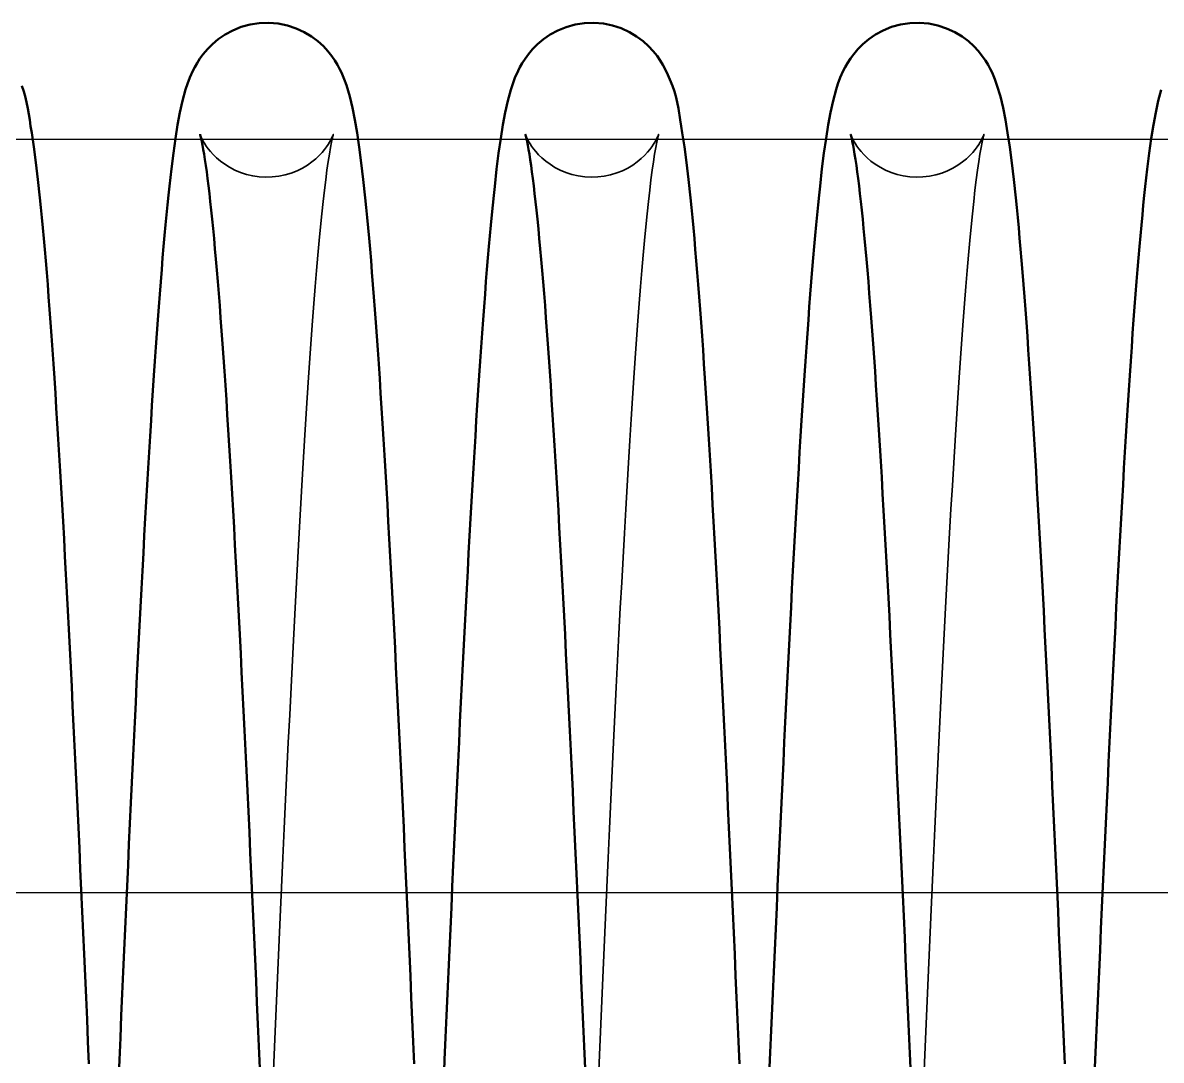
# Model space of a CAD drawing. Header units: millimetres. Extents: x 1448 to 104164, y -19509 to -89.
# Drawn here: x 81476.4 to 81536.9, y -3001.5 to -2946.5 of the extents above; entities that cross this region are included whole.
import ezdxf

# ---------------------------------------------------------------- set-up
doc = ezdxf.new("R2010")
doc.units = ezdxf.units.MM
doc.header["$LTSCALE"] = 60
doc.header["$MEASUREMENT"] = 0
doc.layers.get('0').update_dxf_attribs({"linetype": 'CONTINUOUS'})
doc.layers.add('가려진 것(ISO)', color=7, linetype='CONTINUOUS', lineweight=35)
doc.layers.add('가시적인 것(ISO)', color=7, linetype='CONTINUOUS', lineweight=50)

# ---------------------------------------------------------------- blocks, each defined once
blk = doc.blocks.new('토션스프링1')
at = {"layer": '가려진 것(ISO)', "flags": 128}
for points in [[(21463020.962, -50955408.884), (21463020.968, -50955408.9), (21463020.987, -50955408.952), (21463021.027, -50955409.045), (21463021.098, -50955409.189), (21463021.149, -50955409.282), (21463021.214, -50955409.391), (21463021.295, -50955409.514), (21463021.396, -50955409.652), (21463021.518, -50955409.803), (21463021.666, -50955409.966), (21463021.839, -50955410.136), (21463022.041, -50955410.308), (21463022.271, -50955410.477), (21463022.528, -50955410.638), (21463022.809, -50955410.785), (21463023.109, -50955410.912), (21463023.428, -50955411.016), (21463023.762, -50955411.094), (21463024.105, -50955411.144), (21463024.452, -50955411.164), (21463024.8, -50955411.153), (21463025.145, -50955411.111), (21463025.482, -50955411.041), (21463025.806, -50955410.945), (21463026.112, -50955410.824), (21463026.399, -50955410.682), (21463026.663, -50955410.525), (21463026.901, -50955410.357), (21463027.111, -50955410.186), (21463027.292, -50955410.015), (21463027.447, -50955409.85), (21463027.577, -50955409.693), (21463027.684, -50955409.551), (21463027.77, -50955409.424), (21463027.839, -50955409.312), (21463027.894, -50955409.214), (21463027.97, -50955409.063), (21463028.015, -50955408.962), (21463028.036, -50955408.905), (21463028.043, -50955408.885), (21463028.04, -50955408.895), (21463028.03, -50955408.931), (21463028.014, -50955408.992), (21463027.994, -50955409.075), (21463027.945, -50955409.298), (21463027.891, -50955409.585), (21463027.831, -50955409.934), (21463027.768, -50955410.339), (21463027.702, -50955410.797), (21463027.635, -50955411.304), (21463027.567, -50955411.858), (21463027.499, -50955412.458), (21463027.43, -50955413.103), (21463027.36, -50955413.793), (21463027.29, -50955414.525), (21463027.22, -50955415.3), (21463027.149, -50955416.115), (21463027.078, -50955416.97), (21463027.007, -50955417.864), (21463026.936, -50955418.794), (21463026.865, -50955419.76), (21463026.794, -50955420.765), (21463026.723, -50955421.807), (21463026.652, -50955422.886), (21463026.58, -50955424), (21463026.509, -50955425.148), (21463026.437, -50955426.329), (21463026.366, -50955427.541), (21463026.294, -50955428.783), (21463026.222, -50955430.054), (21463026.151, -50955431.352), (21463026.079, -50955432.676), (21463026.008, -50955434.027), (21463025.937, -50955435.405), (21463025.865, -50955436.812), (21463025.793, -50955438.244), (21463025.722, -50955439.701), (21463025.65, -50955441.181), (21463025.578, -50955442.682), (21463025.506, -50955444.203), (21463025.435, -50955445.743), (21463025.363, -50955447.299), (21463025.291, -50955448.871), (21463025.22, -50955450.456), (21463025.148, -50955452.054), (21463025.077, -50955453.666), (21463025.005, -50955455.294), (21463024.934, -50955456.936), (21463024.862, -50955458.59)], [(21463038.238, -50955408.884), (21463038.243, -50955408.9), (21463038.263, -50955408.952), (21463038.303, -50955409.046), (21463038.373, -50955409.194), (21463038.424, -50955409.288), (21463038.49, -50955409.397), (21463038.573, -50955409.52), (21463038.675, -50955409.657), (21463038.798, -50955409.808), (21463038.946, -50955409.971), (21463039.121, -50955410.141), (21463039.323, -50955410.313), (21463039.554, -50955410.482), (21463039.811, -50955410.642), (21463040.093, -50955410.789), (21463040.394, -50955410.916), (21463040.713, -50955411.019), (21463041.047, -50955411.096), (21463041.39, -50955411.145), (21463041.738, -50955411.164), (21463042.085, -50955411.152), (21463042.43, -50955411.11), (21463042.766, -50955411.039), (21463043.09, -50955410.942), (21463043.396, -50955410.821), (21463043.682, -50955410.678), (21463043.945, -50955410.52), (21463044.182, -50955410.353), (21463044.392, -50955410.181), (21463044.573, -50955410.01), (21463044.727, -50955409.845), (21463044.856, -50955409.69), (21463044.962, -50955409.547), (21463045.048, -50955409.42), (21463045.117, -50955409.309), (21463045.171, -50955409.212), (21463045.246, -50955409.061), (21463045.29, -50955408.961), (21463045.312, -50955408.905), (21463045.319, -50955408.885), (21463045.316, -50955408.895), (21463045.306, -50955408.932), (21463045.29, -50955408.993), (21463045.27, -50955409.076), (21463045.221, -50955409.3), (21463045.166, -50955409.588), (21463045.106, -50955409.936), (21463045.043, -50955410.341), (21463044.978, -50955410.799), (21463044.911, -50955411.307), (21463044.842, -50955411.862), (21463044.774, -50955412.461), (21463044.705, -50955413.106), (21463044.636, -50955413.796), (21463044.566, -50955414.528), (21463044.495, -50955415.303), (21463044.425, -50955416.119), (21463044.354, -50955416.975), (21463044.283, -50955417.869), (21463044.212, -50955418.8), (21463044.141, -50955419.768), (21463044.07, -50955420.771), (21463043.999, -50955421.812), (21463043.927, -50955422.889), (21463043.856, -50955424.003), (21463043.784, -50955425.15), (21463043.713, -50955426.331), (21463043.641, -50955427.544), (21463043.57, -50955428.786), (21463043.498, -50955430.058), (21463043.426, -50955431.358), (21463043.355, -50955432.685), (21463043.283, -50955434.036), (21463043.212, -50955435.413), (21463043.141, -50955436.816), (21463043.069, -50955438.247), (21463042.997, -50955439.702), (21463042.926, -50955441.182), (21463042.854, -50955442.683), (21463042.782, -50955444.204), (21463042.71, -50955445.745), (21463042.638, -50955447.302), (21463042.567, -50955448.876), (21463042.495, -50955450.463), (21463042.424, -50955452.064), (21463042.352, -50955453.675), (21463042.281, -50955455.3), (21463042.209, -50955456.939), (21463042.137, -50955458.591)], [(21463055.514, -50955408.884), (21463055.519, -50955408.9), (21463055.539, -50955408.952), (21463055.579, -50955409.045), (21463055.65, -50955409.189), (21463055.701, -50955409.282), (21463055.766, -50955409.391), (21463055.847, -50955409.514), (21463055.947, -50955409.652), (21463056.07, -50955409.803), (21463056.217, -50955409.966), (21463056.391, -50955410.136), (21463056.592, -50955410.308), (21463056.823, -50955410.477), (21463057.08, -50955410.638), (21463057.36, -50955410.785), (21463057.661, -50955410.912), (21463057.98, -50955411.016), (21463058.314, -50955411.094), (21463058.656, -50955411.144), (21463059.004, -50955411.164), (21463059.351, -50955411.153), (21463059.696, -50955411.111), (21463060.033, -50955411.041), (21463060.357, -50955410.945), (21463060.663, -50955410.824), (21463060.95, -50955410.682), (21463061.214, -50955410.525), (21463061.452, -50955410.357), (21463061.662, -50955410.186), (21463061.844, -50955410.015), (21463061.999, -50955409.85), (21463062.129, -50955409.693), (21463062.235, -50955409.551), (21463062.321, -50955409.424), (21463062.391, -50955409.312), (21463062.445, -50955409.214), (21463062.522, -50955409.063), (21463062.566, -50955408.962), (21463062.588, -50955408.905), (21463062.594, -50955408.885), (21463062.592, -50955408.895), (21463062.582, -50955408.931), (21463062.566, -50955408.992), (21463062.546, -50955409.075), (21463062.497, -50955409.298), (21463062.442, -50955409.585), (21463062.383, -50955409.934), (21463062.32, -50955410.339), (21463062.254, -50955410.797), (21463062.186, -50955411.304), (21463062.119, -50955411.858), (21463062.05, -50955412.458), (21463061.981, -50955413.103), (21463061.912, -50955413.793), (21463061.842, -50955414.525), (21463061.771, -50955415.3), (21463061.701, -50955416.115), (21463061.63, -50955416.97), (21463061.559, -50955417.864), (21463061.488, -50955418.794), (21463061.417, -50955419.76), (21463061.346, -50955420.765), (21463061.275, -50955421.807), (21463061.203, -50955422.886), (21463061.132, -50955424), (21463061.06, -50955425.148), (21463060.989, -50955426.329), (21463060.917, -50955427.541), (21463060.845, -50955428.783), (21463060.774, -50955430.054), (21463060.702, -50955431.352), (21463060.631, -50955432.676), (21463060.56, -50955434.027), (21463060.488, -50955435.405), (21463060.417, -50955436.812), (21463060.345, -50955438.244), (21463060.273, -50955439.701), (21463060.201, -50955441.181), (21463060.13, -50955442.682), (21463060.058, -50955444.203), (21463059.986, -50955445.743), (21463059.914, -50955447.299), (21463059.843, -50955448.871), (21463059.771, -50955450.456), (21463059.7, -50955452.054), (21463059.628, -50955453.666), (21463059.557, -50955455.294), (21463059.485, -50955456.936), (21463059.413, -50955458.59)]]:
    blk.add_lwpolyline(points, dxfattribs=at)
at = {"layer": '가시적인 것(ISO)', "flags": 128}
for points in [[(21463011.504, -50955406.308), (21463011.611, -50955406.624), (21463011.695, -50955406.926), (21463011.817, -50955407.512), (21463011.913, -50955408.121), (21463011.965, -50955408.451), (21463012.023, -50955408.803), (21463012.136, -50955409.56), (21463012.245, -50955410.387), (21463012.353, -50955411.286), (21463012.458, -50955412.256), (21463012.51, -50955412.768), (21463012.562, -50955413.298), (21463012.613, -50955413.846), (21463012.665, -50955414.412), (21463012.716, -50955414.996), (21463012.767, -50955415.598), (21463012.818, -50955416.218), (21463012.869, -50955416.856), (21463012.92, -50955417.513), (21463012.971, -50955418.189), (21463013.022, -50955418.883), (21463013.073, -50955419.596), (21463013.124, -50955420.327), (21463013.176, -50955421.075), (21463013.227, -50955421.841), (21463013.278, -50955422.624), (21463013.329, -50955423.424), (21463013.38, -50955424.24), (21463013.431, -50955425.071), (21463013.483, -50955425.918), (21463013.534, -50955426.781), (21463013.585, -50955427.657), (21463013.636, -50955428.548), (21463013.687, -50955429.453), (21463013.737, -50955430.371), (21463013.788, -50955431.303), (21463013.839, -50955432.247), (21463013.89, -50955433.205), (21463013.94, -50955434.178), (21463013.991, -50955435.165), (21463014.042, -50955436.165), (21463014.093, -50955437.178), (21463014.144, -50955438.204), (21463014.195, -50955439.241), (21463014.246, -50955440.289), (21463014.297, -50955441.348), (21463014.348, -50955442.418), (21463014.399, -50955443.497), (21463014.45, -50955444.585), (21463014.501, -50955445.682), (21463014.552, -50955446.787), (21463014.603, -50955447.9), (21463014.654, -50955449.019), (21463014.704, -50955450.145), (21463014.755, -50955451.278), (21463014.806, -50955452.419), (21463014.856, -50955453.568), (21463014.907, -50955454.724), (21463014.958, -50955455.887), (21463015.009, -50955457.057), (21463015.06, -50955458.232)], [(21463016.628, -50955459.204), (21463016.679, -50955458.024), (21463016.73, -50955456.849), (21463016.781, -50955455.679), (21463016.832, -50955454.515), (21463016.882, -50955453.358), (21463016.933, -50955452.207), (21463016.984, -50955451.064), (21463017.035, -50955449.929), (21463017.086, -50955448.803), (21463017.136, -50955447.687), (21463017.187, -50955446.579), (21463017.238, -50955445.478), (21463017.289, -50955444.386), (21463017.34, -50955443.301), (21463017.391, -50955442.225), (21463017.441, -50955441.159), (21463017.492, -50955440.103), (21463017.543, -50955439.056), (21463017.594, -50955438.021), (21463017.646, -50955436.997), (21463017.697, -50955435.985), (21463017.748, -50955434.985), (21463017.799, -50955433.999), (21463017.85, -50955433.025), (21463017.9, -50955432.066), (21463017.951, -50955431.121), (21463018.002, -50955430.191), (21463018.053, -50955429.276), (21463018.104, -50955428.376), (21463018.155, -50955427.49), (21463018.205, -50955426.619), (21463018.256, -50955425.761), (21463018.307, -50955424.919), (21463018.359, -50955424.091), (21463018.41, -50955423.279), (21463018.461, -50955422.482), (21463018.512, -50955421.701), (21463018.564, -50955420.937), (21463018.615, -50955420.189), (21463018.666, -50955419.459), (21463018.718, -50955418.745), (21463018.769, -50955418.049), (21463018.821, -50955417.371), (21463018.873, -50955416.712), (21463018.924, -50955416.071), (21463018.976, -50955415.448), (21463019.028, -50955414.845), (21463019.079, -50955414.262), (21463019.131, -50955413.698), (21463019.183, -50955413.155), (21463019.235, -50955412.632), (21463019.286, -50955412.128), (21463019.337, -50955411.643), (21463019.441, -50955410.729), (21463019.547, -50955409.885), (21463019.657, -50955409.105), (21463019.773, -50955408.387), (21463019.897, -50955407.724), (21463020.031, -50955407.113), (21463020.19, -50955406.518), (21463020.291, -50955406.209), (21463020.415, -50955405.88), (21463020.575, -50955405.518), (21463020.678, -50955405.318), (21463020.801, -50955405.104), (21463020.949, -50955404.872), (21463021.13, -50955404.625), (21463021.35, -50955404.367), (21463021.615, -50955404.101), (21463021.93, -50955403.837), (21463022.29, -50955403.59), (21463022.696, -50955403.371), (21463023.141, -50955403.191), (21463023.616, -50955403.059), (21463024.109, -50955402.983), (21463024.612, -50955402.967), (21463025.114, -50955403.009), (21463025.6, -50955403.11), (21463026.062, -50955403.264), (21463026.492, -50955403.464), (21463026.88, -50955403.696), (21463027.22, -50955403.951), (21463027.512, -50955404.217), (21463027.756, -50955404.48), (21463027.958, -50955404.734), (21463028.124, -50955404.975), (21463028.261, -50955405.199), (21463028.376, -50955405.407), (21463028.473, -50955405.601), (21463028.625, -50955405.955), (21463028.738, -50955406.277), (21463028.916, -50955406.881), (21463029.058, -50955407.482), (21463029.182, -50955408.115), (21463029.3, -50955408.809), (21463029.414, -50955409.57), (21463029.524, -50955410.398), (21463029.631, -50955411.295), (21463029.735, -50955412.262), (21463029.787, -50955412.772), (21463029.838, -50955413.3), (21463029.889, -50955413.846), (21463029.94, -50955414.411), (21463029.991, -50955414.994), (21463030.042, -50955415.595), (21463030.093, -50955416.215), (21463030.144, -50955416.854), (21463030.195, -50955417.512), (21463030.247, -50955418.189), (21463030.298, -50955418.885), (21463030.349, -50955419.599), (21463030.4, -50955420.331), (21463030.452, -50955421.08), (21463030.503, -50955421.846), (21463030.554, -50955422.629), (21463030.605, -50955423.429), (21463030.656, -50955424.244), (21463030.707, -50955425.075), (21463030.759, -50955425.922), (21463030.81, -50955426.783), (21463030.86, -50955427.658), (21463030.911, -50955428.548), (21463030.962, -50955429.452), (21463031.013, -50955430.369), (21463031.064, -50955431.3), (21463031.115, -50955432.245), (21463031.165, -50955433.206), (21463031.216, -50955434.18), (21463031.267, -50955435.168), (21463031.318, -50955436.169), (21463031.369, -50955437.183), (21463031.42, -50955438.209), (21463031.471, -50955439.246), (21463031.522, -50955440.295), (21463031.573, -50955441.354), (21463031.624, -50955442.423), (21463031.675, -50955443.501), (21463031.726, -50955444.588), (21463031.777, -50955445.684), (21463031.828, -50955446.787), (21463031.878, -50955447.898), (21463031.929, -50955449.016), (21463031.98, -50955450.141), (21463032.031, -50955451.276), (21463032.081, -50955452.419), (21463032.132, -50955453.569), (21463032.183, -50955454.727), (21463032.234, -50955455.892), (21463032.285, -50955457.062), (21463032.336, -50955458.238)], [(21463033.903, -50955459.203), (21463033.954, -50955458.023), (21463034.005, -50955456.848), (21463034.056, -50955455.679), (21463034.107, -50955454.516), (21463034.158, -50955453.36), (21463034.209, -50955452.211), (21463034.26, -50955451.07), (21463034.31, -50955449.938), (21463034.361, -50955448.814), (21463034.412, -50955447.697), (21463034.463, -50955446.586), (21463034.513, -50955445.484), (21463034.564, -50955444.389), (21463034.615, -50955443.303), (21463034.666, -50955442.226), (21463034.717, -50955441.159), (21463034.768, -50955440.101), (21463034.819, -50955439.055), (21463034.87, -50955438.019), (21463034.921, -50955436.995), (21463034.972, -50955435.984), (21463035.023, -50955434.985), (21463035.074, -50955433.999), (21463035.125, -50955433.028), (21463035.176, -50955432.07), (21463035.227, -50955431.127), (21463035.277, -50955430.199), (21463035.328, -50955429.285), (21463035.379, -50955428.383), (21463035.43, -50955427.496), (21463035.481, -50955426.622), (21463035.532, -50955425.763), (21463035.583, -50955424.919), (21463035.635, -50955424.09), (21463035.686, -50955423.276), (21463035.737, -50955422.478), (21463035.788, -50955421.697), (21463035.84, -50955420.932), (21463035.891, -50955420.184), (21463035.943, -50955419.453), (21463035.994, -50955418.74), (21463036.045, -50955418.045), (21463036.097, -50955417.368), (21463036.148, -50955416.71), (21463036.2, -50955416.07), (21463036.251, -50955415.451), (21463036.303, -50955414.851), (21463036.354, -50955414.27), (21463036.406, -50955413.71), (21463036.457, -50955413.169), (21463036.508, -50955412.646), (21463036.559, -50955412.143), (21463036.61, -50955411.657), (21463036.715, -50955410.739), (21463036.822, -50955409.889), (21463036.934, -50955409.105), (21463037.05, -50955408.385), (21463037.173, -50955407.725), (21463037.305, -50955407.116), (21463037.465, -50955406.52), (21463037.567, -50955406.21), (21463037.689, -50955405.882), (21463037.85, -50955405.52), (21463037.952, -50955405.321), (21463038.075, -50955405.107), (21463038.223, -50955404.875), (21463038.404, -50955404.629), (21463038.623, -50955404.37), (21463038.888, -50955404.104), (21463039.201, -50955403.84), (21463039.561, -50955403.593), (21463039.966, -50955403.374), (21463040.412, -50955403.193), (21463040.886, -50955403.06), (21463041.379, -50955402.984), (21463041.882, -50955402.967), (21463042.383, -50955403.008), (21463042.869, -50955403.108), (21463043.332, -50955403.262), (21463043.763, -50955403.461), (21463044.151, -50955403.693), (21463044.491, -50955403.948), (21463044.784, -50955404.213), (21463045.029, -50955404.476), (21463045.232, -50955404.73), (21463045.399, -50955404.971), (21463045.536, -50955405.197), (21463045.749, -50955405.602), (21463045.919, -50955405.97), (21463046.055, -50955406.308), (21463046.162, -50955406.624), (21463046.246, -50955406.926), (21463046.368, -50955407.512), (21463046.464, -50955408.121), (21463046.517, -50955408.451), (21463046.574, -50955408.803), (21463046.687, -50955409.56), (21463046.797, -50955410.387), (21463046.904, -50955411.286), (21463047.01, -50955412.256), (21463047.062, -50955412.768), (21463047.113, -50955413.298), (21463047.165, -50955413.846), (21463047.216, -50955414.412), (21463047.267, -50955414.996), (21463047.318, -50955415.598), (21463047.369, -50955416.218), (21463047.42, -50955416.856), (21463047.471, -50955417.513), (21463047.522, -50955418.189), (21463047.574, -50955418.883), (21463047.625, -50955419.596), (21463047.676, -50955420.327), (21463047.727, -50955421.075), (21463047.778, -50955421.841), (21463047.829, -50955422.624), (21463047.881, -50955423.424), (21463047.932, -50955424.24), (21463047.983, -50955425.071), (21463048.034, -50955425.918), (21463048.085, -50955426.781), (21463048.136, -50955427.657), (21463048.187, -50955428.548), (21463048.238, -50955429.453), (21463048.289, -50955430.371), (21463048.34, -50955431.303), (21463048.39, -50955432.247), (21463048.441, -50955433.205), (21463048.492, -50955434.178), (21463048.543, -50955435.165), (21463048.594, -50955436.165), (21463048.645, -50955437.178), (21463048.696, -50955438.204), (21463048.747, -50955439.241), (21463048.798, -50955440.289), (21463048.849, -50955441.348), (21463048.9, -50955442.418), (21463048.951, -50955443.497), (21463049.002, -50955444.585), (21463049.053, -50955445.682), (21463049.103, -50955446.787), (21463049.154, -50955447.9), (21463049.205, -50955449.019), (21463049.256, -50955450.145), (21463049.306, -50955451.278), (21463049.357, -50955452.419), (21463049.408, -50955453.568), (21463049.459, -50955454.724), (21463049.51, -50955455.887), (21463049.561, -50955457.057), (21463049.612, -50955458.232)], [(21463051.179, -50955459.204), (21463051.23, -50955458.024), (21463051.281, -50955456.849), (21463051.332, -50955455.679), (21463051.383, -50955454.515), (21463051.434, -50955453.358), (21463051.485, -50955452.207), (21463051.536, -50955451.064), (21463051.587, -50955449.929), (21463051.637, -50955448.803), (21463051.688, -50955447.687), (21463051.739, -50955446.579), (21463051.789, -50955445.478), (21463051.84, -50955444.386), (21463051.891, -50955443.301), (21463051.942, -50955442.225), (21463051.993, -50955441.159), (21463052.044, -50955440.103), (21463052.095, -50955439.056), (21463052.146, -50955438.021), (21463052.197, -50955436.997), (21463052.248, -50955435.985), (21463052.299, -50955434.985), (21463052.35, -50955433.999), (21463052.401, -50955433.025), (21463052.452, -50955432.066), (21463052.503, -50955431.121), (21463052.554, -50955430.191), (21463052.604, -50955429.276), (21463052.655, -50955428.376), (21463052.706, -50955427.49), (21463052.757, -50955426.619), (21463052.808, -50955425.761), (21463052.859, -50955424.919), (21463052.91, -50955424.091), (21463052.961, -50955423.279), (21463053.012, -50955422.482), (21463053.064, -50955421.701), (21463053.115, -50955420.937), (21463053.167, -50955420.189), (21463053.218, -50955419.459), (21463053.269, -50955418.745), (21463053.321, -50955418.049), (21463053.373, -50955417.371), (21463053.424, -50955416.712), (21463053.476, -50955416.071), (21463053.528, -50955415.448), (21463053.579, -50955414.845), (21463053.631, -50955414.262), (21463053.683, -50955413.698), (21463053.735, -50955413.155), (21463053.786, -50955412.632), (21463053.837, -50955412.128), (21463053.889, -50955411.643), (21463053.992, -50955410.729), (21463054.098, -50955409.885), (21463054.208, -50955409.105), (21463054.325, -50955408.387), (21463054.449, -50955407.724), (21463054.582, -50955407.113), (21463054.741, -50955406.518), (21463054.843, -50955406.209), (21463054.966, -50955405.88), (21463055.127, -50955405.518), (21463055.229, -50955405.318), (21463055.352, -50955405.104), (21463055.501, -50955404.872), (21463055.682, -50955404.625), (21463055.902, -50955404.367), (21463056.167, -50955404.101), (21463056.481, -50955403.837), (21463056.842, -50955403.59), (21463057.247, -50955403.371), (21463057.693, -50955403.191), (21463058.168, -50955403.059), (21463058.661, -50955402.983), (21463059.164, -50955402.967), (21463059.665, -50955403.009), (21463060.151, -50955403.11), (21463060.613, -50955403.264), (21463061.044, -50955403.464), (21463061.432, -50955403.696), (21463061.771, -50955403.951), (21463062.063, -50955404.217), (21463062.307, -50955404.48), (21463062.51, -50955404.734), (21463062.676, -50955404.975), (21463062.812, -50955405.199), (21463062.927, -50955405.407), (21463063.025, -50955405.601), (21463063.176, -50955405.955), (21463063.289, -50955406.277), (21463063.468, -50955406.881), (21463063.61, -50955407.482), (21463063.734, -50955408.115), (21463063.852, -50955408.809), (21463063.966, -50955409.57), (21463064.076, -50955410.398), (21463064.182, -50955411.295), (21463064.287, -50955412.262), (21463064.339, -50955412.772), (21463064.39, -50955413.3), (21463064.441, -50955413.846), (21463064.492, -50955414.411), (21463064.543, -50955414.994), (21463064.594, -50955415.595), (21463064.645, -50955416.215), (21463064.696, -50955416.854), (21463064.747, -50955417.512), (21463064.798, -50955418.189), (21463064.849, -50955418.885), (21463064.901, -50955419.599), (21463064.952, -50955420.331), (21463065.003, -50955421.08), (21463065.054, -50955421.846), (21463065.106, -50955422.629), (21463065.157, -50955423.429), (21463065.208, -50955424.244), (21463065.259, -50955425.075), (21463065.31, -50955425.922), (21463065.361, -50955426.783), (21463065.412, -50955427.658), (21463065.463, -50955428.548), (21463065.514, -50955429.452), (21463065.564, -50955430.369), (21463065.615, -50955431.3), (21463065.666, -50955432.245), (21463065.717, -50955433.206), (21463065.768, -50955434.18), (21463065.819, -50955435.168), (21463065.87, -50955436.169), (21463065.921, -50955437.183), (21463065.972, -50955438.209), (21463066.023, -50955439.246), (21463066.074, -50955440.295), (21463066.125, -50955441.354), (21463066.176, -50955442.423), (21463066.227, -50955443.501), (21463066.278, -50955444.588), (21463066.328, -50955445.684), (21463066.379, -50955446.787), (21463066.43, -50955447.898), (21463066.481, -50955449.016), (21463066.531, -50955450.141), (21463066.582, -50955451.276), (21463066.633, -50955452.419), (21463066.684, -50955453.569), (21463066.735, -50955454.727), (21463066.786, -50955455.892), (21463066.837, -50955457.062), (21463066.888, -50955458.238)], [(21463068.455, -50955459.203), (21463068.506, -50955458.023), (21463068.557, -50955456.848), (21463068.608, -50955455.679), (21463068.659, -50955454.516), (21463068.71, -50955453.36), (21463068.76, -50955452.211), (21463068.811, -50955451.07), (21463068.862, -50955449.938), (21463068.913, -50955448.814), (21463068.963, -50955447.697), (21463069.014, -50955446.586), (21463069.065, -50955445.484), (21463069.116, -50955444.389), (21463069.167, -50955443.303), (21463069.218, -50955442.226), (21463069.269, -50955441.159), (21463069.32, -50955440.101), (21463069.371, -50955439.055), (21463069.422, -50955438.019), (21463069.473, -50955436.995), (21463069.524, -50955435.984), (21463069.575, -50955434.985), (21463069.626, -50955433.999), (21463069.677, -50955433.028), (21463069.727, -50955432.07), (21463069.778, -50955431.127), (21463069.829, -50955430.199), (21463069.88, -50955429.285), (21463069.931, -50955428.383), (21463069.982, -50955427.496), (21463070.033, -50955426.622), (21463070.084, -50955425.763), (21463070.135, -50955424.919), (21463070.186, -50955424.09), (21463070.237, -50955423.276), (21463070.289, -50955422.478), (21463070.34, -50955421.697), (21463070.391, -50955420.932), (21463070.443, -50955420.184), (21463070.494, -50955419.453), (21463070.546, -50955418.74), (21463070.597, -50955418.045), (21463070.648, -50955417.368), (21463070.7, -50955416.71), (21463070.751, -50955416.07), (21463070.803, -50955415.451), (21463070.854, -50955414.851), (21463070.906, -50955414.27), (21463070.957, -50955413.71), (21463071.008, -50955413.169), (21463071.059, -50955412.646), (21463071.11, -50955412.143), (21463071.162, -50955411.657), (21463071.266, -50955410.739), (21463071.374, -50955409.889), (21463071.485, -50955409.105), (21463071.602, -50955408.385), (21463071.725, -50955407.725), (21463071.856, -50955407.116), (21463072.017, -50955406.52)], [(21463024.138, -50955458.47), (21463024.088, -50955457.299), (21463024.037, -50955456.133), (21463023.986, -50955454.975), (21463023.936, -50955453.824), (21463023.885, -50955452.677), (21463023.834, -50955451.536), (21463023.783, -50955450.401), (21463023.732, -50955449.272), (21463023.681, -50955448.151), (21463023.63, -50955447.037), (21463023.58, -50955445.931), (21463023.529, -50955444.834), (21463023.478, -50955443.747), (21463023.427, -50955442.669), (21463023.376, -50955441.602), (21463023.325, -50955440.546), (21463023.274, -50955439.502), (21463023.223, -50955438.469), (21463023.172, -50955437.45), (21463023.122, -50955436.444), (21463023.071, -50955435.451), (21463023.02, -50955434.471), (21463022.97, -50955433.503), (21463022.919, -50955432.547), (21463022.868, -50955431.605), (21463022.817, -50955430.675), (21463022.766, -50955429.759), (21463022.716, -50955428.858), (21463022.665, -50955427.971), (21463022.614, -50955427.099), (21463022.563, -50955426.243), (21463022.512, -50955425.403), (21463022.461, -50955424.58), (21463022.411, -50955423.774), (21463022.36, -50955422.985), (21463022.309, -50955422.214), (21463022.259, -50955421.462), (21463022.208, -50955420.729), (21463022.158, -50955420.014), (21463022.108, -50955419.317), (21463022.057, -50955418.638), (21463022.007, -50955417.977), (21463021.956, -50955417.335), (21463021.905, -50955416.711), (21463021.855, -50955416.107), (21463021.805, -50955415.523), (21463021.754, -50955414.96), (21463021.704, -50955414.417), (21463021.654, -50955413.895), (21463021.605, -50955413.396), (21463021.556, -50955412.918), (21463021.507, -50955412.463), (21463021.458, -50955412.032), (21463021.41, -50955411.624), (21463021.362, -50955411.24), (21463021.315, -50955410.88), (21463021.268, -50955410.544), (21463021.221, -50955410.232), (21463021.175, -50955409.947), (21463021.132, -50955409.69), (21463021.091, -50955409.464), (21463021.053, -50955409.271), (21463021.02, -50955409.113), (21463020.992, -50955408.992), (21463020.971, -50955408.913), (21463020.962, -50955408.884)], [(21463041.415, -50955458.479), (21463041.364, -50955457.305), (21463041.313, -50955456.138), (21463041.262, -50955454.977), (21463041.211, -50955453.824), (21463041.161, -50955452.678), (21463041.11, -50955451.539), (21463041.059, -50955450.406), (21463041.008, -50955449.279), (21463040.958, -50955448.159), (21463040.907, -50955447.047), (21463040.856, -50955445.942), (21463040.805, -50955444.846), (21463040.754, -50955443.758), (21463040.703, -50955442.681), (21463040.652, -50955441.613), (21463040.601, -50955440.556), (21463040.55, -50955439.511), (21463040.499, -50955438.477), (21463040.448, -50955437.455), (21463040.398, -50955436.447), (21463040.347, -50955435.452), (21463040.296, -50955434.471), (21463040.246, -50955433.504), (21463040.195, -50955432.55), (21463040.144, -50955431.609), (21463040.093, -50955430.681), (21463040.043, -50955429.766), (21463039.992, -50955428.866), (21463039.941, -50955427.98), (21463039.89, -50955427.108), (21463039.839, -50955426.253), (21463039.788, -50955425.413), (21463039.738, -50955424.589), (21463039.687, -50955423.782), (21463039.636, -50955422.992), (21463039.585, -50955422.22), (21463039.535, -50955421.466), (21463039.484, -50955420.731), (21463039.434, -50955420.015), (21463039.384, -50955419.318), (21463039.333, -50955418.64), (21463039.283, -50955417.98), (21463039.232, -50955417.339), (21463039.182, -50955416.716), (21463039.131, -50955416.112), (21463039.081, -50955415.528), (21463039.03, -50955414.964), (21463038.98, -50955414.421), (21463038.93, -50955413.899), (21463038.88, -50955413.399), (21463038.831, -50955412.92), (21463038.782, -50955412.465), (21463038.733, -50955412.033), (21463038.685, -50955411.624), (21463038.637, -50955411.239), (21463038.59, -50955410.879), (21463038.544, -50955410.544), (21463038.498, -50955410.235), (21463038.453, -50955409.95), (21463038.408, -50955409.692), (21463038.366, -50955409.464), (21463038.327, -50955409.269), (21463038.294, -50955409.11), (21463038.266, -50955408.991), (21463038.246, -50955408.913), (21463038.238, -50955408.884)], [(21463058.69, -50955458.47), (21463058.639, -50955457.299), (21463058.588, -50955456.133), (21463058.538, -50955454.975), (21463058.487, -50955453.824), (21463058.436, -50955452.677), (21463058.386, -50955451.536), (21463058.335, -50955450.401), (21463058.284, -50955449.272), (21463058.233, -50955448.151), (21463058.182, -50955447.037), (21463058.131, -50955445.931), (21463058.08, -50955444.834), (21463058.029, -50955443.747), (21463057.978, -50955442.669), (21463057.927, -50955441.602), (21463057.876, -50955440.546), (21463057.825, -50955439.502), (21463057.775, -50955438.469), (21463057.724, -50955437.45), (21463057.673, -50955436.444), (21463057.623, -50955435.451), (21463057.572, -50955434.471), (21463057.521, -50955433.503), (21463057.47, -50955432.547), (21463057.42, -50955431.605), (21463057.369, -50955430.675), (21463057.318, -50955429.759), (21463057.267, -50955428.858), (21463057.216, -50955427.971), (21463057.165, -50955427.099), (21463057.114, -50955426.243), (21463057.064, -50955425.403), (21463057.013, -50955424.58), (21463056.962, -50955423.774), (21463056.912, -50955422.985), (21463056.861, -50955422.214), (21463056.81, -50955421.462), (21463056.76, -50955420.729), (21463056.71, -50955420.014), (21463056.659, -50955419.317), (21463056.609, -50955418.638), (21463056.558, -50955417.977), (21463056.507, -50955417.335), (21463056.457, -50955416.711), (21463056.406, -50955416.107), (21463056.356, -50955415.523), (21463056.306, -50955414.96), (21463056.256, -50955414.417), (21463056.206, -50955413.895), (21463056.156, -50955413.396), (21463056.107, -50955412.918), (21463056.058, -50955412.463), (21463056.01, -50955412.032), (21463055.961, -50955411.624), (21463055.914, -50955411.24), (21463055.866, -50955410.88), (21463055.819, -50955410.544), (21463055.773, -50955410.232), (21463055.727, -50955409.947), (21463055.683, -50955409.69), (21463055.642, -50955409.464), (21463055.605, -50955409.271), (21463055.571, -50955409.113), (21463055.543, -50955408.992), (21463055.522, -50955408.913), (21463055.514, -50955408.884)]]:
    blk.add_lwpolyline(points, dxfattribs=at)
blk = doc.blocks.new('토션스프링12345')
blk.add_blockref('토션스프링1', (1400.606, -3974.283))

msp = doc.modelspace()

# ---------------------------------------------------------------- linework, layer by layer
at = {"color": 3}
for p, q in [((79782.442, -2952.641), (85582.442, -2952.641)), ((80987.372, -2952.641), (82025.398, -2952.641)), ((79607.442, -2992.641), (85865.368, -2992.641))]:
    msp.add_line(p, q, dxfattribs=at)

# ---------------------------------------------------------------- block references
msp.add_blockref('토션스프링12345', (-21382935.757, 50956430.79))

doc.saveas('drawing.dxf')
